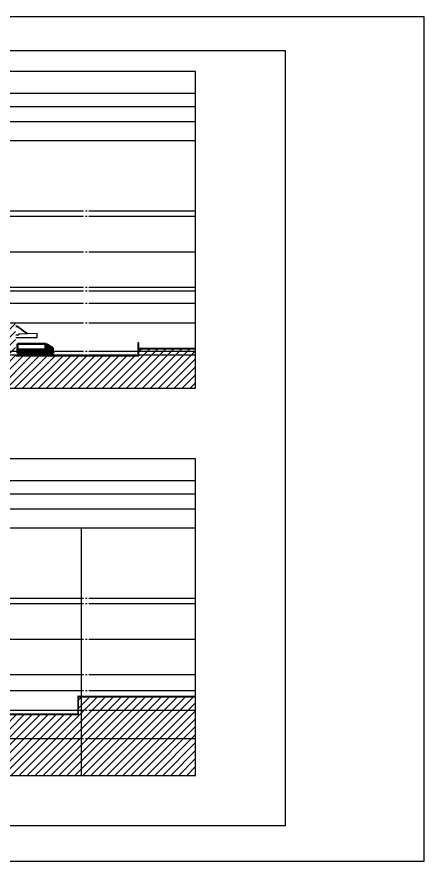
# Model space of a CAD drawing. Extents: x 152195838 to 161849066, y 365159662 to 370318102.
# Drawn here: x 160726527 to 160841066, y 365159662 to 365397262 of the extents above; entities that cross this region are included whole.
import ezdxf

# ---------------------------------------------------------------- set-up
doc = ezdxf.new("R2010")
doc.units = 0
doc.header["$MEASUREMENT"] = 0
for name, pattern in [('CEN', [63, 60, -1, 1, -1]), ('DIVIDEX2', [2.5, 1, -0.5, 0, -0.5, 0, -0.5]), ('HIDDEN', [2, 1, -1])]:
    doc.linetypes.add(name, pattern=pattern)
for name, color, linetype in [('4A.TEC CEN', 1, 'CEN'), ('4A.TEC LAND', 53, 'CONTINUOUS'), ('4A.TEC 벽체 1', 2, 'CONTINUOUS'), ('HAT', 5, 'CONTINUOUS'), ('main-sec$0$7', 3, 'CONTINUOUS'), ('main-sec$0$㈜SE&C 해치 1', 250, 'CONTINUOUS'), ('㈜SE&C SITE', 1, 'DIVIDEX2'), ('㈜SE&C 심볼', 7, 'CONTINUOUS')]:
    doc.layers.add(name, color=color, linetype=linetype)
doc.layers.add('8ETC', color=8, linetype='CONTINUOUS', lineweight=0)
doc.layers.add('DEFPOINT', color=135, linetype='CONTINUOUS', plot=False)

# ---------------------------------------------------------------- blocks, each defined once
blk = doc.blocks.new('zw$44AB')
at = {"layer": 'DEFPOINT'}
for points in [[(194981, 0), (0, 0), (0, -66825), (194981, -66825)], [(11458, -66825), (194981, -66825), (194981, -4637), (11458, -4637)], [(14258, -66825), (194981, -66825), (194981, -7437), (14258, -7437)], [(17458, -66825), (194981, -66825), (194981, -10637), (17458, -10637)], [(21458, -66825), (194981, -66825), (194981, -14637), (21458, -14637)]]:
    blk.add_lwpolyline(points, close=True, dxfattribs=at)
blk = doc.blocks.new('A$C63F46924')
at = {"layer": '8ETC', "color": 8, "lineweight": 50}
for p, q in [((707, 2333), (1749, 3051)), ((1841, 3003), (1841, 2333)), ((2098, 3162), (10076, 3162)), ((2098, 3162), (2098, 939)), ((2237, 3162), (2237, 1581)), ((10076, 3162), (10076, 572)), ((0, 729), (34, 763)), ((0, 729), (0, 572)), ((0, 572), (28, 545)), ((28, 545), (203, 545)), ((34, 763), (256, 763)), ((141, 983), (256, 983)), ((141, 763), (141, 983)), ((157, 1679), (157, 1589)), ((157, 1589), (256, 1511)), ((215, 2099), (163, 1994)), ((169, 1438), (531, 2182)), ((169, 1438), (169, 983)), ((232, 2076), (192, 1994)), ((192, 1679), (192, 1605)), ((192, 1605), (272, 1542)), ((203, 545), (245, 503)), ((245, 503), (763, 503)), ((589, 2166), (256, 1510)), ((256, 1510), (256, 503)), ((256, 867), (837, 867)), ((256, 641), (685, 641)), ((300, 2162), (546, 2205)), ((317, 2139), (529, 2176)), ((327, 1557), (605, 2118)), ((327, 1557), (327, 1024)), ((638, 2094), (361, 1531)), ((361, 1531), (361, 1508)), ((361, 1508), (560, 1508)), ((386, 965), (644, 965)), ((560, 1508), (712, 1614)), ((575, 2230), (742, 2333)), ((589, 2166), (1935, 2166)), ((638, 2094), (712, 2094)), ((682, 979), (1323, 1536)), ((685, 641), (837, 867)), ((707, 2333), (1841, 2333)), ((712, 1614), (712, 2094)), ((752, 1617), (1268, 1617)), ((753, 2094), (1268, 2094)), ((753, 1617), (753, 2094)), ((776, 537), (951, 537)), ((837, 867), (1036, 1021)), ((1036, 1021), (1935, 1021)), ((1074, 867), (1884, 867)), ((1268, 1617), (1268, 2094)), ((1323, 1536), (1323, 2166)), ((1399, 2165), (1399, 1021)), ((1399, 986), (1399, 983)), ((1487, 1089), (1429, 1021)), ((1498, 2058), (1498, 1675)), ((1531, 1110), (1935, 1110)), ((1556, 2117), (1743, 2117)), ((1556, 1617), (1743, 1617)), ((1708, 546), (1810, 546)), ((1801, 2058), (1801, 1675)), ((1810, 867), (1810, 494)), ((1810, 494), (1846, 494)), ((1846, 867), (1846, 494)), ((1846, 546), (2098, 546)), ((1979, 2306), (1935, 2243)), ((1935, 1021), (1935, 2243)), ((1935, 1021), (1935, 937)), ((1979, 2306), (2042, 2306)), ((2040, 2048), (2040, 973)), ((2040, 973), (2098, 973)), ((2042, 2306), (2098, 2258)), ((2098, 973), (2098, 481)), ((2098, 481), (2918, 481)), ((2157, 880), (10076, 880)), ((2237, 1581), (9889, 1581)), ((2267, 1581), (2267, 1449)), ((2267, 1449), (9889, 1449)), ((2330, 1449), (2330, 880)), ((2984, 757), (2918, 705)), ((2918, 705), (2918, 481)), ((2984, 413), (2918, 481)), ((2984, 757), (3640, 757)), ((2984, 413), (3640, 413)), ((3640, 757), (3690, 705)), ((3640, 413), (3690, 481)), ((3690, 705), (3690, 481)), ((3690, 481), (4047, 481)), ((4047, 481), (4322, 386)), ((4322, 386), (5434, 386)), ((4962, 1449), (4962, 880)), ((5388, 1449), (5388, 880)), ((5434, 386), (5657, 572)), ((5657, 572), (6450, 572)), ((6196, 315), (6705, 829)), ((6196, 315), (6337, 315)), ((6337, 315), (6785, 828)), ((6561, 572), (6601, 572)), ((6705, 880), (6705, 828)), ((6705, 828), (8144, 828)), ((6790, 1449), (6790, 880)), ((7216, 1449), (7216, 880)), ((7333, 572), (7455, 572)), ((8512, 315), (8021, 828)), ((8144, 880), (8144, 828)), ((8708, 315), (8144, 829)), ((8188, 572), (8266, 572)), ((8427, 572), (10076, 572)), ((8708, 315), (8512, 315))]:
    blk.add_line(p, q, dxfattribs=at)
for points in [[(144, 1994), (215, 1994), (215, 1679), (144, 1679)], [(1216, 1395), (1380, 1395), (1380, 1365), (1216, 1365)]]:
    blk.add_lwpolyline(points, close=True, dxfattribs=at)
for centre, radius in [((1331, 403), 403), ((1331, 403), 213), ((6967, 403), 403), ((6967, 403), 213), ((7821, 403), 403), ((7821, 403), 213)]:
    blk.add_circle(centre, radius, dxfattribs=at)
for centre, radius, start, end in [((1782, 3003), 58.7, 0, 124.55343), ((320, 2047), 117, 99.80785, 153.64514), ((337, 2024), 117, 99.80785, 153.64514), ((386, 1024), 58.7, 180, 270), ((637, 2130), 117, 121.63856, 154.00551), ((644, 1024), 58.7, 270, 310.99027), ((1403, 271), 680, 118.88232, 160.08902), ((1531, 1051), 58.7, 90, 139.64311), ((1556, 2058), 58.7, 90, 180), ((1556, 1675), 58.7, 180, 270), ((1743, 2058), 58.7, 0, 90), ((1743, 1675), 58.7, 270, 0), ((1817, 2214), 121, 13.798, 78.77738), ((1835, 956), 102, 298.39937, 349.30736), ((2157, 939), 58.7, 180, 270)]:
    blk.add_arc(centre, radius, start, end, dxfattribs=at)
blk = doc.blocks.new('a7w')
at = {"layer": 'main-sec$0$7', "color": 8}
for p, q in [((1456987, -11011683), (1456903, -11011795)), ((1456975, -11011849), (1456903, -11011795)), ((1456943, -11011775), (1456982, -11011804)), ((1456977, -11011771), (1456948, -11011809)), ((1456979, -11011727), (1457018, -11011756)), ((1459635, -11013844), (1456982, -11011854)), ((1457013, -11011723), (1456984, -11011761)), ((1457059, -11011737), (1456987, -11011683)), ((1459857, -11013836), (1457066, -11011742))]:
    blk.add_line(p, q, dxfattribs=at)
for points in [[(1456589, -11011529), (1456799, -11011529), (1457049, -11011717), (1457043, -11011725)], [(1456959, -11011837), (1456953, -11011844), (1456589, -11011844)], [(1456589, -11014809), (1462589, -11014809), (1462589, -11013709), (1462539, -11013709), (1462539, -11013734), (1457289, -11013933), (1457289, -11013983), (1457330, -11013981)], [(1457330, -11013981), (1457330, -11014225), (1456589, -11014225)]]:
    blk.add_lwpolyline(points, dxfattribs=at)
blk.add_lwpolyline([(1456969, -11011857), (1456976, -11011862), (1457072, -11011734), (1457065, -11011729)], close=True, dxfattribs=at)
for centre in [(1456963, -11011790), (1456999, -11011742)]:
    blk.add_circle(centre, 12, dxfattribs=at)

msp = doc.modelspace()

# ---------------------------------------------------------------- hatches: boundary and pattern name
at = {"layer": 'main-sec$0$㈜SE&C 해치 1'}
h = msp.add_hatch(dxfattribs=at)
h.set_pattern_fill('ANSI31', color=251, scale=500, angle=270, style=0)
h.set_pattern_definition([(225, (152964782.4, 375438275.5), (-1122.53202, 1122.53202), [])])
h.paths.add_polyline_path([(160545434, 365292762), (160545434, 365329863), (160579926, 365329863), (160579926, 365324863), (160580126, 365324863), (160582094, 365324863), (160582094, 365320063), (160602981, 365320063), (160603749, 365320063), (160606620, 365320063), (160608617, 365320063), (160609472, 365320063), (160724126, 365320063), (160724126, 365310863), (160724326, 365310863), (160726126, 365310863), (160726126, 365308538), (160726126, 365308463), (160726126, 365308343), (160726126, 365308028), (160726126, 365305647), (160726126, 365305063), (160726126, 365300063), (160726126, 365301963), (160760785, 365301963), (160760785, 365300063), (160760785, 365303863), (160776799, 365303863), (160776799, 365292762), (160545434, 365292762)])
h = msp.add_hatch(dxfattribs=at)
h.set_pattern_fill('ANSI31', color=251, scale=500, angle=270, style=0)
h.set_pattern_definition([(225, (152964782.4, 375220275.5), (-1122.53202, 1122.53202), [])])
h.paths.add_polyline_path([(160776799, 365183762), (160776799, 365205963), (160743831, 365205963), (160743831, 365200863), (160743631, 365200863), (160707463, 365200863), (160707463, 365197063), (160705263, 365197063), (160705263, 365192863), (160616263, 365192863), (160616063, 365190863), (160616063, 365201863), (160545434, 365201863), (160545434, 365183762)])

# ---------------------------------------------------------------- linework, layer by layer
at = {"layer": '4A.TEC CEN', "color": 8, "ltscale": 500}
for p, q in [((160776799, 365342563), (160545434, 365342563)), ((160776799, 365341063), (160545434, 365341063)), ((160776799, 365331063), (160545434, 365331063)), ((160776799, 365321063), (160545434, 365321063)), ((160776799, 365320063), (160545434, 365320063)), ((160776799, 365316563), (160545434, 365316563)), ((160776799, 365311063), (160545434, 365311063)), ((160776799, 365303063), (160545434, 365303063)), ((160776799, 365302063), (160545434, 365302063)), ((160776799, 365233563), (160545434, 365233563)), ((160776799, 365232063), (160545434, 365232063)), ((160776799, 365222063), (160545434, 365222063)), ((160776799, 365212063), (160545434, 365212063)), ((160776799, 365207563), (160545434, 365207563)), ((160776799, 365202063), (160545434, 365202063)), ((160776799, 365194063), (160545434, 365194063))]:
    msp.add_line(p, q, dxfattribs=at)
at = {"layer": '4A.TEC LAND', "linetype": 'Continuous'}
msp.add_lwpolyline([(160760785, 365305563), (160760585, 365305563), (160760585, 365301863), (160760785, 365301863)], close=True, dxfattribs=at)
for points in [[(160760785, 365304063), (160776799, 365304063)], [(160760785, 365303963), (160776799, 365303963)], [(160760785, 365303863), (160776799, 365303863)], [(160726326, 365302063), (160760585, 365302063)], [(160726326, 365301963), (160760585, 365301963)], [(160726326, 365301863), (160760585, 365301863)], [(160743831, 365206063), (160776799, 365206063)], [(160743831, 365205963), (160776799, 365205963)], [(160743831, 365205863), (160776799, 365205863)], [(160743631, 365201063), (160705463, 365201063)], [(160743631, 365200963), (160707463, 365200963)], [(160743631, 365200863), (160707463, 365200863)], [(160743631, 365200863), (160707463, 365200863)]]:
    msp.add_lwpolyline(points, dxfattribs=at)
at = {"layer": '4A.TEC 벽체 1'}
msp.add_lwpolyline([(160743831, 365200863), (160743831, 365206063), (160743631, 365206063), (160743631, 365200863)], close=True, dxfattribs=at)
at = {"layer": 'DEFPOINT', "color": 5}
msp.add_lwpolyline([(160505066, 365159662), (160841066, 365159662), (160841066, 365397262), (160505066, 365397262)], close=True, dxfattribs=at)
at = {"layer": 'DEFPOINT'}
msp.add_lwpolyline([(160802066, 365387662), (160512466, 365387662), (160512466, 365169662), (160802066, 365169662)], close=True, dxfattribs=at)
msp.add_lwpolyline([(160545434, 365292762), (160776799, 365292762)], dxfattribs=at)
at = {"layer": '㈜SE&C SITE', "color": 10, "linetype": 'HIDDEN', "ltscale": 800, "const_width": 400}
msp.add_lwpolyline([(160744684, 365183762), (160744684, 365253346)], dxfattribs=at)

# ---------------------------------------------------------------- block references
at = {"layer": 'DEFPOINT', "xscale": 1.333333333333333, "yscale": 1.333333333333333, "zscale": 1.333333333333333}
for p in [(160516824, 365381862), (160516824, 365272862)]:
    msp.add_blockref('zw$44AB', p, dxfattribs=at)
at = {"layer": 'HAT', "xscale": -1}
msp.add_blockref('A$C63F46924', (160736802, 365302063, -104062), dxfattribs=at)
at = {"layer": '㈜SE&C 심볼'}
msp.add_blockref('a7w', (159269671, 376321873, -761958), dxfattribs=at)

doc.saveas('drawing.dxf')
